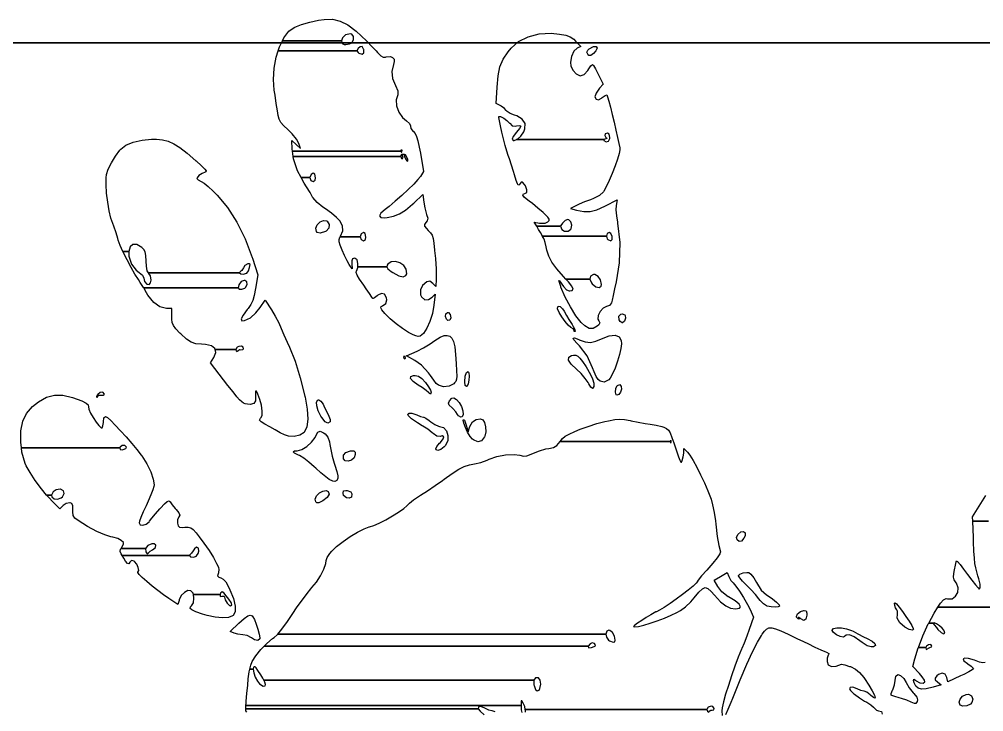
# Model space of a CAD drawing. Header units: millimetres. Extents: x 10 to 287, y 10 to 200.
# Drawn here: x 40 to 51.33, y 118.62 to 126.75 of the extents above; entities that cross this region are included whole.
import ezdxf

# ---------------------------------------------------------------- set-up
doc = ezdxf.new("R2010")
doc.units = ezdxf.units.MM
doc.layers.get('0').update_dxf_attribs({"linetype": 'CONTINUOUS'})

msp = doc.modelspace()

# ---------------------------------------------------------------- linework, layer by layer
at = {"color": 7}
for points in [[(43.7695, 126.7322), (43.8594, 126.6872), (43.9552, 126.6151), (44.0177, 126.558), (44.0815, 126.4955), (44.1421, 126.434), (44.1906, 126.3827), (44.209, 126.362), (44.2461, 126.3221), (44.2733, 126.3062), (44.3013, 126.3089), (44.3093, 126.3117), (44.3587, 126.3174), (44.3842, 126.3053), (44.4039, 126.2844), (44.4047, 126.2557), (44.395, 126.2234), (44.3764, 126.1393), (44.3845, 126.0593), (44.4177, 125.976), (44.4447, 125.9111), (44.4475, 125.8708), (44.4448, 125.865), (44.4271, 125.8067), (44.4326, 125.7358), (44.4579, 125.663), (44.4993, 125.5991), (44.5463, 125.5588), (44.5851, 125.5283), (44.5956, 125.5014), (44.595, 125.4995), (44.6004, 125.4715), (44.6262, 125.4368), (44.6294, 125.4337), (44.6499, 125.4096), (44.6666, 125.3759), (44.6818, 125.3254), (44.6976, 125.2515), (44.7107, 125.1793), (44.7479, 124.9658), (44.7113, 124.9064), (44.6825, 124.8703), (44.6324, 124.8173), (44.5671, 124.7534), (44.493, 124.6844), (44.4162, 124.6162), (44.343, 124.5546), (44.2985, 124.5195), (44.248, 124.4751), (44.2304, 124.4437), (44.2456, 124.426), (44.2935, 124.4224), (44.3199, 124.4248), (44.3968, 124.4395), (44.4662, 124.4672), (44.537, 124.5127), (44.6184, 124.5811), (44.6334, 124.5948), (44.7406, 124.6939), (44.7514, 124.6057), (44.7627, 124.5392), (44.7785, 124.4768), (44.7847, 124.4587), (44.7976, 124.4152), (44.7921, 124.3864), (44.7762, 124.3656), (44.759, 124.343), (44.7597, 124.3233), (44.7815, 124.2956), (44.8029, 124.2739), (44.8295, 124.245), (44.8475, 124.2163), (44.8596, 124.1788), (44.8688, 124.1239), (44.8777, 124.0428), (44.8783, 124.0365), (44.8875, 123.9425), (44.8935, 123.8751), (44.8969, 123.8252), (44.898, 123.7839), (44.8974, 123.742), (44.8958, 123.7003), (44.8924, 123.6155), (44.8563, 123.6516), (44.8216, 123.676), (44.7893, 123.6713), (44.7878, 123.6705), (44.7373, 123.6283), (44.711, 123.5742), (44.7126, 123.5183), (44.7257, 123.4916), (44.7636, 123.4595), (44.8078, 123.4625), (44.8478, 123.4906), (44.886, 123.5264), (44.8706, 123.3973), (44.8521, 123.2957), (44.8237, 123.2024), (44.7883, 123.1235), (44.7487, 123.0646), (44.708, 123.0319), (44.6837, 123.0272), (44.6574, 123.0341), (44.6261, 123.0455), (44.5716, 123.0743), (44.502, 123.1207), (44.4273, 123.177), (44.3576, 123.2355), (44.303, 123.2887), (44.2951, 123.2976), (44.2593, 123.341), (44.2451, 123.3655), (44.2498, 123.3787), (44.2648, 123.3859), (44.3069, 123.4138), (44.3177, 123.4573), (44.3137, 123.4806), (44.2906, 123.523), (44.2539, 123.534), (44.2095, 123.5124), (44.202, 123.5058), (44.1718, 123.481), (44.1548, 123.4736), (44.1543, 123.474), (44.1423, 123.491), (44.1144, 123.5306), (44.0755, 123.5864), (44.0454, 123.6295), (43.9975, 123.7005), (43.9692, 123.7489), (43.9579, 123.7802), (43.961, 123.7996), (43.9631, 123.8025), (43.976, 123.8368), (43.9763, 123.8442), (44.3158, 123.8442), (44.3292, 123.8219), (44.3667, 123.7924), (44.3882, 123.778), (44.4575, 123.7402), (44.5095, 123.729), (44.5416, 123.7444), (44.5501, 123.7652), (44.5452, 123.8163), (44.5159, 123.8597), (44.4709, 123.8916), (44.4189, 123.9079), (44.3688, 123.9049), (44.3294, 123.8787), (44.3211, 123.8662), (44.3158, 123.8442), (43.9763, 123.8442), (43.9783, 123.8852), (43.9782, 123.8867), (43.9686, 123.9293), (43.9471, 123.9451), (43.9368, 123.9459), (43.9129, 123.94), (43.9048, 123.9156), (43.9058, 123.8834), (43.9105, 123.8209), (43.8762, 123.8724), (43.8514, 123.9157), (43.8204, 123.9781), (43.7928, 124.0394), (43.7675, 124.1009), (43.7556, 124.1401), (43.7557, 124.1676), (43.7667, 124.1937), (43.7682, 124.1963), (44.0038, 124.1963), (44.0144, 124.1647), (44.0434, 124.1514), (44.0656, 124.1668), (44.0707, 124.195), (44.063, 124.2369), (44.0431, 124.2497), (44.0172, 124.2318), (44.0038, 124.1963), (43.7682, 124.1963), (43.7732, 124.2051), (43.8002, 124.2693), (43.7975, 124.3272), (43.7636, 124.3859), (43.7259, 124.4261), (43.6658, 124.4777), (43.5987, 124.527), (43.5662, 124.5475), (43.4973, 124.5993), (43.4477, 124.6605), (43.446, 124.6636), (43.4154, 124.7169), (43.3757, 124.7832), (43.3466, 124.8301), (43.3128, 124.8929), (43.4143, 124.8929), (43.4249, 124.8613), (43.4539, 124.848), (43.4761, 124.8634), (43.4813, 124.8916), (43.4736, 124.9335), (43.4536, 124.9463), (43.4277, 124.9284), (43.4143, 124.8929), (43.3128, 124.8929), (43.2692, 124.9742), (43.2214, 125.1131), (43.2172, 125.1427), (44.4816, 125.1427), (44.4909, 125.1189), (44.4989, 125.1159), (44.5087, 125.129), (44.5059, 125.1427), (44.4946, 125.1636), (44.5233, 125.1636), (44.5239, 125.1431), (44.5352, 125.1159), (44.5538, 125.0898), (44.5648, 125.0861), (44.5643, 125.1066), (44.553, 125.1338), (44.5344, 125.1599), (44.5233, 125.1636), (44.4946, 125.1636), (44.4932, 125.1662), (44.4886, 125.1695), (44.4824, 125.1549), (44.4816, 125.1427), (43.2172, 125.1427), (43.2084, 125.2052), (44.4816, 125.2052), (44.4881, 125.1905), (44.4935, 125.1933), (44.4956, 125.2145), (44.4935, 125.2171), (44.4829, 125.2147), (44.4816, 125.2052), (43.2084, 125.2052), (43.2052, 125.2279), (43.2019, 125.3309), (43.2519, 125.2829), (43.3019, 125.235), (43.2847, 125.2951), (43.2579, 125.3458), (43.2051, 125.409), (43.1588, 125.4543), (43.105, 125.5046), (43.0716, 125.5423), (43.0522, 125.5785), (43.0406, 125.6244), (43.0323, 125.6786), (43.0196, 125.7655), (43.0052, 125.8597), (42.9957, 125.9205), (42.986, 126.0461), (42.9944, 126.178), (43.0187, 126.3084), (43.0423, 126.3836), (43.9662, 126.3836), (43.9812, 126.3622), (43.9901, 126.3553), (44.0258, 126.3418), (44.0466, 126.3574), (44.0455, 126.3968), (44.0445, 126.4002), (44.0265, 126.4327), (44.0022, 126.4307), (43.9798, 126.409), (43.9662, 126.3836), (43.0423, 126.3836), (43.0568, 126.4294), (43.0905, 126.4996), (43.785, 126.4996), (43.7914, 126.4673), (43.818, 126.4562), (43.835, 126.4556), (43.8796, 126.4628), (43.9064, 126.477), (43.9266, 126.5132), (43.9264, 126.5507), (43.9077, 126.5764), (43.8909, 126.5806), (43.8326, 126.5685), (43.795, 126.5359), (43.785, 126.4996), (43.0905, 126.4996), (43.1066, 126.5331), (43.166, 126.6116), (43.1816, 126.6259), (43.2362, 126.659), (43.3163, 126.6916), (43.4119, 126.7205), (43.5129, 126.7425), (43.5815, 126.7521), (43.6791, 126.7528)], [(46.3457, 126.5795), (46.4195, 126.5645), (46.4704, 126.5458), (46.5113, 126.5179), (46.534, 126.4966), (46.5955, 126.4351), (46.5522, 126.4136), (46.5127, 126.3765), (46.4849, 126.3176), (46.4733, 126.2502), (46.4784, 126.2007), (46.5035, 126.1495), (46.5387, 126.1113), (46.5879, 126.0899), (46.6339, 126.1029), (46.6784, 126.1508), (46.6905, 126.1699), (46.7142, 126.2056), (46.7309, 126.223), (46.7322, 126.2234), (46.7445, 126.2086), (46.7673, 126.1696), (46.7961, 126.1145), (46.7993, 126.108), (46.8562, 125.9926), (46.8151, 125.9428), (46.7736, 125.8839), (46.761, 125.8417), (46.7754, 125.8138), (46.8011, 125.8065), (46.8375, 125.8253), (46.8467, 125.8324), (46.8804, 125.856), (46.8999, 125.8642), (46.9008, 125.8637), (46.9095, 125.8418), (46.924, 125.7919), (46.9427, 125.7209), (46.964, 125.6359), (46.9862, 125.5437), (47.0077, 125.4512), (47.0268, 125.3655), (47.0419, 125.2935), (47.0512, 125.242), (47.0536, 125.2209), (47.0462, 125.178), (47.0266, 125.1116), (46.9982, 125.0305), (46.9643, 124.9434), (46.9284, 124.8589), (46.8939, 124.7859), (46.8642, 124.733), (46.8595, 124.7261), (46.8148, 124.6831), (46.7443, 124.6469), (46.7096, 124.6342), (46.6398, 124.6086), (46.574, 124.5813), (46.5362, 124.5634), (46.4742, 124.5304), (46.5451, 124.5106), (46.6289, 124.4936), (46.7043, 124.4944), (46.7828, 124.515), (46.876, 124.5569), (46.8845, 124.5613), (47.0208, 124.6319), (47.0098, 124.5658), (47.0079, 124.5161), (47.013, 124.4457), (47.0241, 124.3684), (47.0262, 124.3568), (47.0521, 124.1297), (47.0442, 123.8925), (47.0085, 123.6712), (46.99, 123.586), (46.9735, 123.5105), (46.9612, 123.4535), (46.9549, 123.4247), (46.9324, 123.3909), (46.8974, 123.38), (46.8558, 123.3612), (46.821, 123.3223), (46.7992, 123.2748), (46.7966, 123.2303), (46.8058, 123.211), (46.8182, 123.1872), (46.8055, 123.1646), (46.7877, 123.149), (46.7394, 123.1211), (46.6932, 123.1215), (46.6427, 123.1518), (46.5995, 123.1938), (46.5379, 123.2721), (46.4737, 123.3742), (46.4131, 123.4892), (46.3622, 123.6063), (46.3588, 123.6155), (46.343, 123.6613), (46.338, 123.6843), (46.344, 123.6805), (46.3914, 123.6145), (46.4282, 123.5765), (46.4588, 123.5623), (46.4645, 123.5619), (46.4952, 123.5671), (46.504, 123.5846), (46.4896, 123.6172), (46.4508, 123.668), (46.4208, 123.7015), (46.7007, 123.7015), (46.7186, 123.6584), (46.7301, 123.6445), (46.772, 123.6118), (46.8094, 123.6024), (46.834, 123.6167), (46.8394, 123.6394), (46.8276, 123.6914), (46.798, 123.7333), (46.7595, 123.7546), (46.7441, 123.7549), (46.7096, 123.7367), (46.7007, 123.7015), (46.4208, 123.7015), (46.3931, 123.7325), (46.3127, 123.8239), (46.2559, 123.9008), (46.2182, 123.9709), (46.195, 124.0418), (46.1875, 124.0799), (46.1769, 124.1324), (46.1656, 124.1702), (46.1617, 124.1782), (46.1462, 124.2028), (46.1448, 124.205), (46.8956, 124.205), (46.9052, 124.1746), (46.9135, 124.1672), (46.9473, 124.1528), (46.9616, 124.1675), (46.9611, 124.2005), (46.9482, 124.238), (46.9289, 124.2496), (46.9045, 124.2356), (46.8956, 124.205), (46.1448, 124.205), (46.1199, 124.2471), (46.099, 124.2833), (46.0769, 124.3219), (46.3571, 124.3219), (46.3712, 124.2842), (46.4049, 124.2641), (46.4448, 124.2642), (46.478, 124.2876), (46.4821, 124.2943), (46.4898, 124.3342), (46.4788, 124.374), (46.4546, 124.3989), (46.4427, 124.4014), (46.4118, 124.3888), (46.3788, 124.3603), (46.3585, 124.3295), (46.3571, 124.3219), (46.0769, 124.3219), (46.0491, 124.3705), (46.1102, 124.359), (46.1764, 124.3592), (46.2061, 124.3733), (46.223, 124.3883), (46.225, 124.4038), (46.2088, 124.427), (46.1708, 124.4647), (46.1517, 124.4827), (46.0915, 124.536), (46.028, 124.5879), (45.9865, 124.6187), (45.9345, 124.6592), (45.9123, 124.6878), (45.9208, 124.703), (45.9373, 124.7051), (45.9595, 124.7183), (45.9615, 124.7518), (45.9436, 124.7967), (45.9345, 124.8109), (45.9119, 124.8387), (45.8963, 124.8387), (45.883, 124.8232), (45.8708, 124.8085), (45.8606, 124.8064), (45.8498, 124.8218), (45.8356, 124.8596), (45.8151, 124.9246), (45.8032, 124.9641), (45.7802, 125.0381), (45.756, 125.1127), (45.7429, 125.1516), (45.7271, 125.2021), (45.7081, 125.27), (45.6879, 125.3476), (45.6683, 125.4272), (45.6511, 125.501), (45.6382, 125.5613), (45.6316, 125.6004), (45.6317, 125.6111), (45.6534, 125.6107), (45.6894, 125.593), (45.728, 125.5653), (45.7576, 125.5347), (45.7596, 125.5318), (45.7879, 125.5015), (45.8244, 125.4973), (45.8403, 125.5002), (45.8777, 125.5054), (45.8895, 125.4965), (45.8755, 125.4698), (45.8391, 125.4258), (45.7994, 125.3751), (45.7873, 125.3443), (45.8023, 125.3311), (45.8131, 125.3303), (45.8384, 125.3403), (46.8659, 125.3403), (46.8668, 125.3293), (46.8915, 125.3132), (46.9188, 125.3231), (46.9362, 125.3526), (46.9376, 125.366), (46.9261, 125.4046), (46.9064, 125.4162), (46.8816, 125.4093), (46.8754, 125.3864), (46.8903, 125.3637), (46.8974, 125.36), (46.903, 125.3522), (46.8874, 125.3495), (46.8659, 125.3403), (45.8384, 125.3403), (45.8498, 125.3449), (45.8903, 125.3815), (45.9242, 125.4291), (45.9394, 125.4659), (45.94, 125.5298), (45.9076, 125.5814), (45.8431, 125.6194), (45.8159, 125.6285), (45.7642, 125.648), (45.7284, 125.6697), (45.72, 125.68), (45.6979, 125.7062), (45.6584, 125.7332), (45.6559, 125.7346), (45.602, 125.7624), (45.6112, 125.957), (45.6228, 126.0877), (45.6459, 126.1937), (45.6843, 126.2851), (45.7417, 126.3723), (45.7755, 126.4137), (45.865, 126.492), (45.9778, 126.5486), (46.1075, 126.5818), (46.2477, 126.5896)], [(46.7852, 126.4155), (46.7693, 126.3809), (46.7424, 126.3528), (46.7106, 126.3287), (46.6908, 126.3283), (46.6759, 126.3427), (46.6641, 126.3663), (46.6777, 126.3894), (46.6946, 126.404), (46.7426, 126.4327), (46.7745, 126.4347)], [(41.6115, 125.3454), (41.6829, 125.3379), (41.7486, 125.3209), (41.8148, 125.2911), (41.8873, 125.2452), (41.9721, 125.18), (42.0753, 125.0921), (42.0785, 125.0893), (42.1417, 125.0325), (42.1798, 124.9943), (42.1957, 124.9714), (42.1924, 124.9601), (42.1856, 124.9579), (42.1479, 124.9427), (42.1112, 124.9164), (42.0896, 124.8898), (42.088, 124.8831), (42.1027, 124.8679), (42.1379, 124.8495), (42.138, 124.8495), (42.1708, 124.8284), (42.2204, 124.7875), (42.2795, 124.7332), (42.326, 124.6871), (42.4456, 124.5439), (42.5559, 124.3708), (42.6542, 124.1727), (42.7375, 123.9548), (42.7403, 123.9463), (42.8041, 123.7516), (42.7768, 123.5927), (42.761, 123.5103), (42.744, 123.4514), (42.721, 123.404), (42.6874, 123.3559), (42.6778, 123.3437), (42.6298, 123.2778), (42.6082, 123.2339), (42.613, 123.2126), (42.6444, 123.2144), (42.6462, 123.215), (42.7169, 123.2485), (42.7796, 123.3046), (42.8285, 123.3691), (42.8869, 123.4559), (42.961, 123.3422), (43.0057, 123.2676), (43.0487, 123.1861), (43.0775, 123.1228), (43.1088, 123.0476), (43.1461, 122.9618), (43.1735, 122.901), (43.2398, 122.7363), (43.3007, 122.5425), (43.3542, 122.3263), (43.3566, 122.3152), (43.3814, 122.1722), (43.3887, 122.0554), (43.3787, 121.9663), (43.3513, 121.9065), (43.3447, 121.8991), (43.2961, 121.8703), (43.23, 121.855), (43.1633, 121.8565), (43.1508, 121.8593), (43.1174, 121.8726), (43.0661, 121.8978), (43.0049, 121.9303), (42.9419, 121.9657), (42.885, 121.9995), (42.8421, 122.0271), (42.8212, 122.044), (42.8204, 122.0459), (42.8332, 122.0668), (42.8383, 122.0704), (42.8527, 122.0985), (42.8547, 122.1512), (42.8449, 122.2198), (42.827, 122.2861), (42.8031, 122.3515), (42.7858, 122.3847), (42.7759, 122.385), (42.7741, 122.3516), (42.7751, 122.3362), (42.7737, 122.2732), (42.7542, 122.2389), (42.7129, 122.2296), (42.6802, 122.2335), (42.6554, 122.2386), (42.6344, 122.2459), (42.6132, 122.2594), (42.5881, 122.2829), (42.5553, 122.3204), (42.5109, 122.3757), (42.451, 122.4528), (42.4, 122.5191), (42.2472, 122.7177), (42.2841, 122.7802), (42.3078, 122.8411), (42.3017, 122.8743), (42.5448, 122.8743), (42.547, 122.8597), (42.5603, 122.8506), (42.5658, 122.8607), (42.5852, 122.8739), (42.5965, 122.872), (42.6249, 122.8748), (42.6322, 122.8821), (42.6316, 122.9023), (42.6092, 122.9129), (42.5783, 122.9103), (42.5614, 122.901), (42.5448, 122.8743), (42.3017, 122.8743), (42.2992, 122.8876), (42.2587, 122.919), (42.1869, 122.9349), (42.1416, 122.9367), (42.0754, 122.9418), (42.0192, 122.9603), (41.9633, 122.9972), (41.8979, 123.0577), (41.8883, 123.0674), (41.8399, 123.1185), (41.8116, 123.1557), (41.7981, 123.1901), (41.7939, 123.2327), (41.7936, 123.2603), (41.7933, 123.3565), (41.7308, 123.3565), (41.6528, 123.3742), (41.5795, 123.427), (41.5115, 123.5146), (41.4964, 123.5401), (41.4619, 123.5988), (42.5703, 123.5988), (42.584, 123.5829), (42.6149, 123.5815), (42.6478, 123.5944), (42.6561, 123.6012), (42.6761, 123.6364), (42.673, 123.6691), (42.649, 123.6864), (42.6424, 123.6869), (42.6069, 123.6716), (42.5792, 123.635), (42.5703, 123.5988), (41.4619, 123.5988), (41.4592, 123.6034), (41.4224, 123.6624), (41.3997, 123.6959), (41.3595, 123.7576), (41.3136, 123.8377), (41.2665, 123.9272), (41.2228, 124.0169), (41.2184, 124.0268), (41.2874, 124.0268), (41.2896, 123.9695), (41.3175, 123.8767), (41.3725, 123.8059), (41.4107, 123.779), (41.4494, 123.7459), (41.4628, 123.7128), (41.4733, 123.672), (41.4982, 123.6437), (41.5247, 123.639), (41.5406, 123.6594), (41.5487, 123.6905), (41.5412, 123.7384), (41.5236, 123.7666), (41.5179, 123.7763), (42.5882, 123.7763), (42.6025, 123.7619), (42.6348, 123.7598), (42.6695, 123.771), (42.6716, 123.7722), (42.6909, 123.7981), (42.7053, 123.8363), (42.7109, 123.8715), (42.6999, 123.8822), (42.6843, 123.8806), (42.6513, 123.8604), (42.6331, 123.8342), (42.6147, 123.8035), (42.6018, 123.7941), (42.5886, 123.7804), (42.5882, 123.7763), (41.5179, 123.7763), (41.5043, 123.7996), (41.4941, 123.8551), (41.4914, 123.9133), (41.4888, 123.9788), (41.4808, 124.0202), (41.4637, 124.0493), (41.4395, 124.0725), (41.3828, 124.1074), (41.336, 124.1097), (41.3029, 124.0819), (41.2874, 124.0268), (41.2184, 124.0268), (41.1871, 124.0976), (41.1639, 124.1603), (41.1596, 124.1765), (41.1397, 124.246), (41.1117, 124.3226), (41.0979, 124.3547), (41.0766, 124.4175), (41.0568, 124.505), (41.0399, 124.6069), (41.0273, 124.7124), (41.0202, 124.811), (41.0202, 124.8923), (41.0243, 124.9294), (41.0447, 124.9916), (41.0823, 125.068), (41.1301, 125.1467), (41.1814, 125.2153), (41.1929, 125.2283), (41.2537, 125.2734), (41.3404, 125.3098), (41.4438, 125.3349), (41.5547, 125.346)], [(43.6102, 124.3868), (43.6173, 124.3819), (43.6408, 124.3431), (43.6357, 124.2998), (43.6042, 124.2653), (43.5966, 124.2614), (43.5359, 124.2422), (43.4978, 124.2502), (43.4896, 124.2596), (43.4826, 124.2987), (43.4998, 124.3393), (43.5326, 124.3731), (43.5723, 124.3917)], [(46.3528, 123.3788), (46.3804, 123.3533), (46.3983, 123.3252), (46.425, 123.2756), (46.4537, 123.2272), (46.4925, 123.1668), (46.5064, 123.1457), (46.5259, 123.1089), (46.5296, 123.0858), (46.5287, 123.0846), (46.5187, 123.0874), (46.5179, 123.0949), (46.5034, 123.1179), (46.4777, 123.1348), (46.4481, 123.1591), (46.4105, 123.2036), (46.3721, 123.2576), (46.3405, 123.3103), (46.3229, 123.3512), (46.3214, 123.3609), (46.3305, 123.3825)], [(45.0398, 123.3074), (45.0625, 123.2841), (45.0689, 123.2474), (45.0577, 123.2199), (45.0341, 123.217), (45.0183, 123.2305), (45.0051, 123.2626), (45.01, 123.2933), (45.0292, 123.3086)], [(47.1106, 123.2825), (47.1163, 123.276), (47.1211, 123.2435), (47.1088, 123.2084), (47.0863, 123.1877), (47.0805, 123.1868), (47.056, 123.2017), (47.0448, 123.2224), (47.042, 123.2666), (47.0639, 123.2912), (47.0805, 123.294)], [(45.057, 123.0316), (45.0818, 123.0094), (45.1002, 122.9692), (45.1137, 122.9065), (45.1239, 122.8167), (45.1313, 122.7099), (45.136, 122.6225), (45.1374, 122.5634), (45.1346, 122.5252), (45.1268, 122.5007), (45.1131, 122.4824), (45.1036, 122.4733), (45.0484, 122.4428), (44.9841, 122.437), (44.9245, 122.4556), (44.8982, 122.4768), (44.8676, 122.5146), (44.8284, 122.5679), (44.8045, 122.6024), (44.7232, 122.6918), (44.6472, 122.7441), (44.5473, 122.8005), (44.6714, 122.8569), (44.7479, 122.8955), (44.8254, 122.9409), (44.8823, 122.9795), (44.9431, 123.0207), (44.9909, 123.039), (45.0245, 123.0404)], [(47.0447, 123.0246), (47.0682, 122.9791), (47.0716, 122.9423), (47.0653, 122.8879), (47.0487, 122.8162), (47.0248, 122.7362), (46.9969, 122.6572), (46.9679, 122.5879), (46.9411, 122.5376), (46.9241, 122.5175), (46.8693, 122.4926), (46.8226, 122.5016), (46.7976, 122.5227), (46.7761, 122.5568), (46.7506, 122.6117), (46.7319, 122.6609), (46.6682, 122.8012), (46.5803, 122.9187), (46.5532, 122.946), (46.5136, 122.9878), (46.5033, 123.0092), (46.5224, 123.0105), (46.5711, 122.992), (46.5759, 122.9898), (46.646, 122.9638), (46.7071, 122.9579), (46.7726, 122.9727), (46.8367, 122.9994), (46.9293, 123.0346), (46.9985, 123.0431)], [(44.5295, 122.7972), (44.5316, 122.7693), (44.5281, 122.763), (44.52, 122.7683), (44.5187, 122.7864), (44.5231, 122.8055)], [(46.5345, 122.8065), (46.5581, 122.7969), (46.5836, 122.7739), (46.615, 122.733), (46.6562, 122.6699), (46.7096, 122.5829), (46.7337, 122.5318), (46.7473, 122.4809), (46.749, 122.4402), (46.7373, 122.4196), (46.7326, 122.4187), (46.7145, 122.4332), (46.6897, 122.4697), (46.6796, 122.4883), (46.6474, 122.5359), (46.5977, 122.5924), (46.5444, 122.643), (46.4821, 122.7034), (46.4514, 122.7508), (46.4525, 122.7845), (46.4855, 122.8037), (46.5089, 122.8072)], [(44.6878, 122.5625), (44.7274, 122.5345), (44.7714, 122.4873), (44.8081, 122.4381), (44.8313, 122.3954), (44.836, 122.3728), (44.8285, 122.3518), (44.8137, 122.3615), (44.8068, 122.3696), (44.7797, 122.3933), (44.7328, 122.4268), (44.6857, 122.4568), (44.6264, 122.4987), (44.5968, 122.5329), (44.5978, 122.5574), (44.6301, 122.5696), (44.6495, 122.5706)], [(45.2805, 122.6), (45.2832, 122.5627), (45.2798, 122.5159), (45.2714, 122.4724), (45.2591, 122.4446), (45.2541, 122.441), (45.2376, 122.4503), (45.2318, 122.4931), (45.2318, 122.4962), (45.2372, 122.5634), (45.2524, 122.6045), (45.2704, 122.6152)], [(47.0683, 122.4412), (47.0716, 122.409), (47.0626, 122.3727), (47.0421, 122.3452), (47.0192, 122.3372), (47.0119, 122.3415), (47.0005, 122.3735), (47.0047, 122.4165), (47.0222, 122.4504), (47.0241, 122.4521), (47.0522, 122.463)], [(40.5137, 122.3393), (40.6274, 122.313), (40.7361, 122.2717), (40.788, 122.2463), (40.8118, 122.2246), (40.8138, 122.201), (40.8137, 122.2007), (40.8186, 122.1721), (40.8388, 122.1273), (40.8687, 122.0747), (40.903, 122.0231), (40.936, 121.9808), (40.9622, 121.9565), (40.9729, 121.9543), (40.984, 121.9765), (40.9894, 122.019), (40.9895, 122.0258), (40.9958, 122.0729), (41.0151, 122.0883), (41.0152, 122.0883), (41.0366, 122.0753), (41.076, 122.0397), (41.1288, 121.9865), (41.1905, 121.9207), (41.2563, 121.8475), (41.3218, 121.7717), (41.3822, 121.6985), (41.4331, 121.6328), (41.4392, 121.6246), (41.4985, 121.5324), (41.5445, 121.4393), (41.574, 121.3536), (41.5836, 121.2835), (41.5822, 121.2666), (41.5709, 121.2282), (41.5475, 121.1673), (41.5158, 121.0935), (41.4913, 121.0403), (41.4575, 120.9665), (41.4304, 120.9027), (41.4134, 120.857), (41.4093, 120.8394), (41.4219, 120.8153), (41.4526, 120.8106), (41.4904, 120.8235), (41.5245, 120.8522), (41.529, 120.8583), (41.5567, 120.8943), (41.6002, 120.9459), (41.6509, 121.0028), (41.6583, 121.0108), (41.7072, 121.0624), (41.7383, 121.0904), (41.7572, 121.0981), (41.7693, 121.0893), (41.7722, 121.0842), (41.7949, 121.0514), (41.8308, 121.0083), (41.8431, 120.995), (41.8758, 120.9561), (41.8846, 120.9306), (41.8752, 120.9112), (41.8607, 120.8745), (41.859, 120.8345), (41.8654, 120.8037), (41.8821, 120.7895), (41.9195, 120.7862), (41.9451, 120.7867), (41.986, 120.7866), (42.016, 120.7795), (42.0437, 120.7598), (42.0778, 120.7219), (42.1148, 120.6752), (42.1701, 120.6003), (42.2295, 120.5126), (42.2802, 120.4311), (42.2808, 120.4302), (42.3184, 120.3633), (42.3393, 120.3179), (42.3461, 120.2855), (42.3415, 120.2579), (42.3393, 120.2517), (42.3301, 120.2167), (42.3438, 120.2), (42.3675, 120.1927), (42.3964, 120.178), (42.4247, 120.1452), (42.4573, 120.0879), (42.4752, 120.0514), (42.5163, 119.9492), (42.5365, 119.8622), (42.5351, 119.7943), (42.512, 119.7497), (42.5065, 119.7452), (42.4588, 119.7279), (42.3869, 119.7235), (42.2997, 119.7313), (42.2062, 119.7507), (42.1514, 119.7676), (42.0752, 119.7956), (42.0292, 119.8168), (42.0096, 119.8342), (42.0122, 119.8511), (42.0248, 119.8638), (42.0455, 119.9005), (42.0522, 119.9547), (42.0453, 119.9967), (42.3586, 119.9967), (42.3618, 119.9751), (42.381, 119.9774), (42.4053, 119.9768), (42.4096, 119.9661), (42.4196, 119.9342), (42.4428, 119.8974), (42.4689, 119.8702), (42.482, 119.8644), (42.4981, 119.8752), (42.4983, 119.8778), (42.4877, 119.9037), (42.4627, 119.9424), (42.4315, 119.9834), (42.4023, 120.016), (42.3833, 120.0293), (42.3828, 120.0292), (42.3643, 120.0124), (42.3586, 119.9967), (42.0453, 119.9967), (42.043, 120.0105), (42.0415, 120.0148), (42.0171, 120.0419), (41.9809, 120.0433), (41.9405, 120.0228), (41.9037, 119.9848), (41.8783, 119.9331), (41.8768, 119.928), (41.8641, 119.8805), (41.7573, 119.9497), (41.6953, 119.9924), (41.6279, 120.043), (41.5604, 120.0969), (41.4978, 120.1497), (41.4455, 120.197), (41.4087, 120.2341), (41.3926, 120.2568), (41.3942, 120.2613), (41.4048, 120.2805), (41.3989, 120.316), (41.3808, 120.3555), (41.3548, 120.3862), (41.3492, 120.3901), (41.3205, 120.3984), (41.299, 120.3757), (41.2862, 120.3595), (41.272, 120.3631), (41.2502, 120.3908), (41.2283, 120.4251), (41.2111, 120.4539), (41.9987, 120.4539), (42.013, 120.4394), (42.0454, 120.4376), (42.0807, 120.449), (42.0831, 120.4505), (42.102, 120.4777), (42.1099, 120.5083), (42.1042, 120.5429), (42.0833, 120.5519), (42.0572, 120.5347), (42.0436, 120.5119), (42.0253, 120.4812), (42.0124, 120.4718), (41.9991, 120.458), (41.9987, 120.4539), (41.2111, 120.4539), (41.1992, 120.4738), (41.1877, 120.5042), (41.1916, 120.5283), (41.1973, 120.5379), (41.4848, 120.5379), (41.4878, 120.497), (41.5027, 120.4769), (41.513, 120.483), (41.5375, 120.5057), (41.5656, 120.5233), (41.5993, 120.5509), (41.605, 120.5771), (41.5839, 120.5929), (41.5584, 120.5935), (41.5098, 120.5747), (41.4848, 120.5379), (41.1973, 120.5379), (41.2072, 120.5547), (41.2266, 120.5887), (41.2237, 120.6099), (41.1991, 120.6327), (41.1579, 120.6545), (41.0997, 120.6722), (41.0761, 120.6766), (41.0039, 120.6969), (40.9105, 120.7381), (40.8013, 120.7974), (40.6922, 120.8653), (40.6517, 120.8955), (40.6333, 120.9252), (40.6293, 120.9698), (40.6297, 120.9891), (40.6291, 121.0398), (40.6201, 121.0651), (40.5986, 121.0748), (40.5932, 121.0757), (40.5513, 121.0673), (40.5154, 121.0426), (40.4768, 121.004), (40.4057, 121.0728), (40.3351, 121.1479), (40.3212, 121.1649), (40.3811, 121.1649), (40.3837, 121.1442), (40.4091, 121.1206), (40.4502, 121.1167), (40.4931, 121.1326), (40.5069, 121.1438), (40.5295, 121.1832), (40.5209, 121.2169), (40.4837, 121.2356), (40.4794, 121.2362), (40.4344, 121.2285), (40.3982, 121.2015), (40.3811, 121.1649), (40.3212, 121.1649), (40.2609, 121.2384), (40.1896, 121.3351), (40.128, 121.4287), (40.0828, 121.5099), (40.0717, 121.5346), (40.033, 121.6705), (40.0274, 121.72), (41.1809, 121.72), (41.1847, 121.6999), (41.2125, 121.6983), (41.2216, 121.6999), (41.2534, 121.7128), (41.2612, 121.7288), (41.2403, 121.7467), (41.2086, 121.746), (41.1842, 121.7286), (41.1809, 121.72), (40.0274, 121.72), (40.02, 121.7846), (40.0209, 121.9204), (40.0421, 122.0313), (40.0864, 122.1239), (40.1565, 122.2045), (40.2283, 122.2613), (40.3204, 122.3135), (40.4134, 122.3395)], [(40.9798, 122.3746), (40.9983, 122.3516), (40.9882, 122.3346), (40.9636, 122.3344), (40.9317, 122.3332), (40.9203, 122.3231), (40.9125, 122.3126), (40.9106, 122.3228), (40.922, 122.3511), (40.9496, 122.3727), (40.9776, 122.3757)], [(45.1363, 122.2893), (45.1672, 122.2516), (45.1924, 122.2037), (45.2087, 122.1541), (45.2129, 122.1116), (45.202, 122.0845), (45.1866, 122.0794), (45.1584, 122.0941), (45.1485, 122.1106), (45.1285, 122.1423), (45.0925, 122.1806), (45.0843, 122.1879), (45.0507, 122.2206), (45.0416, 122.2452), (45.0521, 122.2738), (45.0787, 122.3022), (45.1029, 122.308)], [(43.5404, 122.2699), (43.5678, 122.2326), (43.578, 122.2133), (43.6059, 122.1558), (43.6321, 122.1027), (43.6371, 122.0927), (43.6515, 122.0527), (43.651, 122.0257), (43.6254, 122.0081), (43.5924, 122.0246), (43.5531, 122.0747), (43.5434, 122.0905), (43.5124, 122.1545), (43.4953, 122.2128), (43.4932, 122.258), (43.507, 122.2825), (43.517, 122.2848)], [(44.6595, 122.1117), (44.6675, 122.1081), (44.713, 122.0891), (44.7464, 122.0796), (44.7498, 122.0794), (44.7755, 122.0683), (44.8149, 122.0406), (44.8326, 122.0258), (44.879, 121.9928), (44.9226, 121.9739), (44.9349, 121.9722), (44.9842, 121.9571), (45.0182, 121.918), (45.0348, 121.8641), (45.0318, 121.8046), (45.007, 121.7486), (44.9915, 121.7302), (44.9505, 121.6985), (44.9155, 121.6871), (44.8949, 121.6976), (44.8924, 121.7098), (44.9044, 121.7362), (44.9344, 121.773), (44.9454, 121.784), (44.9792, 121.824), (44.9866, 121.8508), (44.9677, 121.86), (44.9427, 121.855), (44.906, 121.857), (44.861, 121.8872), (44.8504, 121.8968), (44.7977, 121.9393), (44.7406, 121.9752), (44.7316, 121.9798), (44.6764, 122.0116), (44.619, 122.0526), (44.608, 122.0617), (44.5723, 122.0947), (44.5623, 122.1135), (44.5749, 122.1246), (44.5769, 122.1254), (44.612, 122.1257)], [(45.4426, 122.0501), (45.4644, 122.0188), (45.477, 121.9668), (45.4789, 121.9082), (45.4687, 121.8572), (45.4646, 121.8482), (45.4273, 121.8014), (45.384, 121.7898), (45.3335, 121.8131), (45.3237, 121.8209), (45.2951, 121.8544), (45.2654, 121.9037), (45.239, 121.9586), (45.2207, 122.009), (45.2149, 122.0447), (45.2182, 122.0538), (45.2274, 122.0435), (45.2417, 122.0081), (45.2489, 121.9857), (45.2717, 121.9097), (45.2919, 121.9718), (45.3222, 122.0234), (45.3671, 122.0546), (45.4165, 122.0602)], [(43.5743, 121.8971), (43.5924, 121.8836), (43.6249, 121.8457), (43.6431, 121.7891), (43.6474, 121.7599), (43.6579, 121.7008), (43.6763, 121.6224), (43.6993, 121.539), (43.7061, 121.5167), (43.7286, 121.4414), (43.7402, 121.3922), (43.7417, 121.3618), (43.7342, 121.3429), (43.7291, 121.3371), (43.7083, 121.3234), (43.6819, 121.3277), (43.6418, 121.3494), (43.5999, 121.3792), (43.5432, 121.4259), (43.4819, 121.4807), (43.4634, 121.4981), (43.4026, 121.552), (43.3421, 121.598), (43.2925, 121.6284), (43.2803, 121.6337), (43.2318, 121.6555), (43.2156, 121.673), (43.2325, 121.6839), (43.265, 121.6864), (43.3182, 121.7004), (43.3783, 121.7368), (43.4343, 121.7867), (43.4754, 121.8416), (43.4842, 121.8605), (43.5071, 121.9042), (43.5347, 121.9158)], [(43.9436, 121.6684), (43.9457, 121.6435), (43.9329, 121.6036), (43.9017, 121.5748), (43.8629, 121.5615), (43.8274, 121.5677), (43.8083, 121.5906), (43.8079, 121.6332), (43.8369, 121.6663), (43.8894, 121.683), (43.8895, 121.6831), (43.9286, 121.6834)], [(43.6298, 121.2056), (43.6392, 121.1749), (43.6172, 121.1375), (43.5664, 121.0975), (43.5577, 121.0922), (43.5181, 121.073), (43.4947, 121.0747), (43.4846, 121.084), (43.4755, 121.118), (43.4917, 121.1557), (43.5246, 121.1897), (43.5654, 121.2129), (43.6055, 121.218)], [(43.8518, 121.2187), (43.8937, 121.2025), (43.907, 121.1799), (43.9035, 121.1408), (43.8758, 121.1269), (43.843, 121.1339), (43.8098, 121.1616), (43.8028, 121.1869), (43.8097, 121.2136), (43.837, 121.2199)], [(48.5257, 120.7211), (48.5239, 120.6849), (48.5106, 120.6585), (48.4803, 120.6224), (48.4544, 120.6186), (48.4318, 120.6382), (48.4229, 120.6665), (48.4396, 120.7007), (48.475, 120.7341), (48.5065, 120.7392)], [(48.5661, 120.2545), (48.5915, 120.2358), (48.6249, 120.1924), (48.6572, 120.138), (48.7135, 120.0499), (48.7734, 119.9935), (48.7822, 119.9878), (48.8439, 119.9472), (48.8934, 119.9075), (48.9235, 119.8751), (48.9293, 119.8613), (48.9138, 119.8513), (48.876, 119.8481), (48.8284, 119.8515), (48.7836, 119.8612), (48.7747, 119.8644), (48.7409, 119.8878), (48.7008, 119.9288), (48.6854, 119.9481), (48.6456, 119.9965), (48.592, 120.0559), (48.5408, 120.1085), (48.4951, 120.1558), (48.4617, 120.1951), (48.4472, 120.2185), (48.447, 120.2198), (48.4625, 120.2381), (48.4999, 120.2516), (48.5454, 120.2565)], [(50.3021, 119.8863), (50.3328, 119.8499), (50.3715, 119.7986), (50.4129, 119.7402), (50.4517, 119.6824), (50.4822, 119.6329), (50.4992, 119.5994), (50.501, 119.592), (50.4879, 119.5792), (50.4523, 119.5867), (50.4002, 119.6131), (50.3996, 119.6135), (50.3391, 119.6641), (50.3108, 119.7212), (50.3121, 119.7668), (50.3145, 119.8025), (50.3069, 119.8184), (50.2912, 119.8392), (50.2806, 119.8699), (50.2793, 119.8948), (50.285, 119.9002)], [(42.7346, 119.7454), (42.7443, 119.7349), (42.7615, 119.7028), (42.7817, 119.6508), (42.8015, 119.5904), (42.8173, 119.533), (42.8254, 119.4902), (42.825, 119.4759), (42.8035, 119.4554), (42.7646, 119.4641), (42.7262, 119.4893), (42.6761, 119.5153), (42.6267, 119.5251), (42.5689, 119.5315), (42.5248, 119.5433), (42.4769, 119.5615), (42.5804, 119.6594), (42.641, 119.7143), (42.6832, 119.7452), (42.7126, 119.7548)], [(49.2418, 119.8044), (49.2489, 119.7786), (49.2474, 119.7542), (49.2357, 119.7063), (49.2127, 119.6922), (49.1778, 119.7115), (49.1719, 119.7169), (49.1523, 119.7319), (49.1528, 119.7233), (49.1575, 119.7068), (49.1464, 119.7109), (49.1272, 119.7326), (49.1257, 119.7392), (49.1405, 119.7692), (49.1747, 119.7969), (49.2136, 119.8107), (49.2175, 119.8109)], [(49.6556, 119.6059), (49.7157, 119.5955), (49.7716, 119.5762), (49.791, 119.5658), (49.8465, 119.5347), (49.9155, 119.5), (49.9562, 119.4812), (50.0153, 119.4497), (50.0486, 119.4206), (50.0544, 119.3977), (50.0308, 119.3845), (50.0054, 119.3828), (49.9587, 119.3962), (49.8984, 119.4321), (49.8694, 119.4543), (49.8046, 119.4991), (49.7498, 119.522), (49.71, 119.5216), (49.6922, 119.5027), (49.6738, 119.4954), (49.6387, 119.5046), (49.5982, 119.5246), (49.5636, 119.5497), (49.546, 119.5741), (49.5455, 119.5781), (49.5609, 119.5976), (49.6008, 119.6067)], [(50.3499, 119.048), (50.3863, 119.0115), (50.4145, 118.9647), (50.4515, 118.9031), (50.4964, 118.844), (50.506, 118.8335), (50.5402, 118.7919), (50.5498, 118.7613), (50.5443, 118.7409), (50.5305, 118.7186), (50.5115, 118.7168), (50.4748, 118.7341), (50.4245, 118.756), (50.3603, 118.778), (50.3345, 118.7853), (50.2829, 118.8001), (50.2475, 118.8123), (50.239, 118.8167), (50.2406, 118.8365), (50.2558, 118.8737), (50.2587, 118.8795), (50.2788, 118.9347), (50.2868, 118.9873), (50.2954, 119.0368), (50.318, 119.0568)], [(51.1821, 118.806), (51.1965, 118.7694), (51.1877, 118.7295), (51.1692, 118.7089), (51.1273, 118.6905), (51.0814, 118.6861), (51.0489, 118.6974), (51.0489, 118.6974), (51.0357, 118.7314), (51.048, 118.7701), (51.0784, 118.8042), (51.1197, 118.8242), (51.1472, 118.8254)]]:
    msp.add_lwpolyline(points, close=True, dxfattribs=at)
for points in [[(20.0005, 126.4773), (54.631, 126.4773)], [(54.631, 126.4773), (20.0005, 126.4773)], [(45.944, 118.6168), (45.9456, 118.6364), (45.9434, 118.6476), (48.0763, 118.6476), (48.083, 118.6284), (48.0968, 118.6168), (48.1031, 118.6274), (48.1225, 118.6402), (48.1355, 118.638), (48.1575, 118.642), (48.1612, 118.6568), (48.1463, 118.6808), (48.1265, 118.6855), (48.0888, 118.6746), (48.0763, 118.6476), (45.9434, 118.6476), (45.9362, 118.6825), (45.9195, 118.7213), (45.9033, 118.7477), (45.8959, 118.7482), (45.8936, 118.7187), (45.8933, 118.693), (42.6626, 118.693), (42.6644, 118.7205), (42.6667, 118.7463), (42.6747, 118.834), (42.6833, 118.9331), (42.6894, 119.0071), (42.7007, 119.0912), (42.7076, 119.1203), (42.7457, 119.1203), (42.7538, 119.0783), (42.7722, 119.0282), (42.7969, 118.9812), (42.8231, 118.949), (42.864, 118.9218), (42.8871, 118.9234), (42.8918, 118.941), (42.8828, 118.968), (42.871, 118.9911), (46.0436, 118.9911), (46.0439, 118.9371), (46.0453, 118.929), (46.0612, 118.8836), (46.0832, 118.8648), (46.1053, 118.8758), (46.1141, 118.8924), (46.1247, 118.9444), (46.1191, 118.9907), (46.0991, 119.0179), (46.0969, 119.0189), (46.0619, 119.0196), (46.0436, 118.9911), (42.871, 118.9911), (42.8596, 119.0134), (42.8362, 119.0527), (42.802, 119.1069), (42.7816, 119.1369), (42.7696, 119.1487), (42.7605, 119.1481), (42.7522, 119.143), (42.7457, 119.1203), (42.7076, 119.1203), (42.7186, 119.1669), (42.7352, 119.2105), (42.778, 119.2777), (42.8395, 119.3528), (42.8751, 119.3893), (46.6813, 119.3893), (46.6855, 119.3722), (46.7168, 119.3737), (46.7188, 119.3742), (46.7532, 119.3866), (46.7667, 119.3936), (46.7631, 119.4101), (46.7541, 119.421), (46.7292, 119.4315), (46.7062, 119.4185), (46.6813, 119.3893), (42.8751, 119.3893), (42.9089, 119.424), (42.9753, 119.4794), (42.9923, 119.4907), (43.0307, 119.525), (43.0374, 119.533), (46.8904, 119.533), (46.8969, 119.4948), (46.9185, 119.463), (46.9332, 119.4542), (46.9761, 119.4394), (46.9956, 119.4418), (47.0001, 119.4617), (46.9903, 119.5092), (46.9662, 119.5518), (46.9362, 119.5766), (46.9258, 119.5786), (46.8998, 119.5651), (46.8904, 119.533), (43.0374, 119.533), (43.0837, 119.5886), (43.1494, 119.679), (43.2059, 119.763), (43.2656, 119.8518), (43.3257, 119.9367), (43.3804, 120.0101), (43.4242, 120.0641), (43.4375, 120.0788), (43.4896, 120.1422), (43.538, 120.2175), (43.577, 120.294), (43.6011, 120.3615), (43.6062, 120.3958), (43.6178, 120.4315), (43.6474, 120.4787), (43.6703, 120.5068), (43.7276, 120.561), (43.803, 120.62), (43.8879, 120.6781), (43.9735, 120.7296), (44.0508, 120.769), (44.1112, 120.7907), (44.1155, 120.7915), (44.1626, 120.8068), (44.2282, 120.8365), (44.3042, 120.876), (44.3826, 120.9205), (44.4555, 120.9657), (44.5149, 121.0067), (44.5528, 121.0391), (44.5597, 121.0479), (44.5835, 121.0719), (44.6297, 121.1076), (44.6898, 121.1487), (44.7138, 121.1639), (44.7928, 121.215), (44.8835, 121.2766), (44.9694, 121.3374), (44.9896, 121.3521), (45.085, 121.4204), (45.1614, 121.4688), (45.2262, 121.5011), (45.287, 121.5211), (45.3474, 121.5322), (45.4203, 121.5486), (45.4957, 121.5756), (45.5171, 121.5857), (45.6079, 121.62), (45.7116, 121.6395), (45.8128, 121.6422), (45.8771, 121.6322), (45.923, 121.623), (45.9628, 121.6262), (46.0114, 121.6441), (46.0409, 121.6578), (46.1108, 121.6859), (46.1847, 121.7072), (46.2183, 121.7134), (46.2757, 121.7251), (46.3146, 121.7485), (46.3518, 121.7936), (47.6432, 121.7936), (47.6497, 121.7789), (47.6551, 121.7816), (47.6572, 121.8028), (47.6551, 121.8055), (47.6445, 121.803), (47.6432, 121.7936), (46.3518, 121.7936), (46.3521, 121.7939), (46.3522, 121.7941), (46.3795, 121.8277), (46.4124, 121.8555), (46.4586, 121.8822), (46.5257, 121.9123), (46.5885, 121.9376), (46.6829, 121.9719), (46.7835, 122.0039), (46.8752, 122.0288), (46.9181, 122.0382), (46.9957, 122.0514), (47.0539, 122.0562), (47.1083, 122.0525), (47.1743, 122.0402), (47.1868, 122.0375), (47.2675, 122.0213), (47.3506, 122.0071), (47.4083, 121.9991), (47.4779, 121.9875), (47.5446, 121.9706), (47.569, 121.9621), (47.6009, 121.947), (47.6241, 121.9273), (47.6437, 121.895), (47.6646, 121.8425), (47.6859, 121.7798), (47.7182, 121.6829), (47.7412, 121.6157), (47.7571, 121.5739), (47.7678, 121.5534), (47.7755, 121.5499), (47.782, 121.5592), (47.7868, 121.5703), (47.7983, 121.6153), (47.8027, 121.6582), (47.8039, 121.7105), (47.8482, 121.6689), (47.8756, 121.6336), (47.9129, 121.5725), (47.9563, 121.4929), (48.0021, 121.4022), (48.0468, 121.3077), (48.0866, 121.2167), (48.1179, 121.1365), (48.1242, 121.1184), (48.1428, 121.0492), (48.1609, 120.9595), (48.1756, 120.8643), (48.1803, 120.8236), (48.1974, 120.6799), (48.2154, 120.5717), (48.2345, 120.4991), (48.2349, 120.498), (48.2265, 120.4753), (48.1953, 120.43), (48.1434, 120.365), (48.0731, 120.2831), (48.0138, 120.2169), (47.9829, 120.1797), (47.9659, 120.1532), (47.9647, 120.1489), (47.9507, 120.1289), (47.9128, 120.0938), (47.857, 120.0481), (47.7894, 119.996), (47.7159, 119.942), (47.6426, 119.8905), (47.5755, 119.8459), (47.5206, 119.8125), (47.484, 119.7947), (47.4758, 119.793), (47.4557, 119.784), (47.4156, 119.7606), (47.3642, 119.7284), (47.3098, 119.6929), (47.2611, 119.6597), (47.2265, 119.6343), (47.2145, 119.6226), (47.2299, 119.6164), (47.2717, 119.622), (47.3337, 119.6374), (47.4095, 119.6604), (47.4927, 119.6889), (47.577, 119.7206), (47.656, 119.7535), (47.7234, 119.7853), (47.7657, 119.8092), (47.8245, 119.8543), (47.8873, 119.9133), (47.9263, 119.9567), (47.982, 120.0239), (48.0225, 120.0642), (48.0548, 120.0787), (48.0862, 120.0683), (48.1238, 120.0339), (48.1644, 119.9883), (48.2365, 119.9119), (48.2976, 119.8626), (48.3538, 119.8362), (48.4093, 119.8287), (48.4566, 119.8352), (48.4714, 119.8538), (48.4545, 119.8834), (48.4065, 119.9228), (48.3282, 119.9707), (48.327, 119.9714), (48.2501, 120.0299), (48.2027, 120.0906), (48.1594, 120.165), (48.2355, 120.2104), (48.3116, 120.2558), (48.3319, 120.2075), (48.358, 120.1621), (48.3835, 120.1331), (48.4166, 120.0965), (48.4594, 120.0363), (48.5063, 119.9611), (48.5519, 119.8797), (48.578, 119.8279), (48.624, 119.7319), (48.5729, 119.5883), (48.5433, 119.5077), (48.5123, 119.4272), (48.4859, 119.3625), (48.4828, 119.3554), (48.4439, 119.2612), (48.4036, 119.1545), (48.3639, 119.0418), (48.3271, 118.93), (48.2952, 118.8256), (48.2704, 118.7355), (48.2548, 118.6663), (48.2505, 118.6296), (48.2532, 118.578)], [(51.3817, 120.8598), (51.1971, 120.8598), (51.1952, 120.9094), (51.2903, 121.0645), (51.3513, 121.162)], [(51.43, 119.8489), (50.7865, 119.8489), (50.809, 119.8846), (50.8181, 119.8971), (50.8539, 119.9367), (50.8855, 119.9488), (50.9017, 119.9467), (50.9548, 119.9484), (50.9963, 119.9764), (51.0214, 120.022), (51.0258, 120.0766), (51.0047, 120.1314), (51.0015, 120.1358), (50.9805, 120.1689), (50.9723, 120.2011), (50.9754, 120.2459), (50.9825, 120.2875), (50.9936, 120.3431), (51.003, 120.3823), (51.0074, 120.3946), (51.0197, 120.3835), (51.0484, 120.3489), (51.0893, 120.296), (51.137, 120.2317), (51.1864, 120.1653), (51.2287, 120.111), (51.2595, 120.0746), (51.2737, 120.0617), (51.2856, 120.0761), (51.284, 120.1175), (51.2696, 120.1802), (51.2583, 120.216), (51.2432, 120.2636), (51.2317, 120.3095), (51.2232, 120.3608), (51.2167, 120.4243), (51.2114, 120.5069), (51.2064, 120.6155), (51.2044, 120.6683), (51.1971, 120.8598), (51.3817, 120.8598)], [(51.3421, 119.2003), (51.3157, 119.1965), (51.2783, 119.2043), (51.219, 119.2245), (51.2167, 119.2253), (51.1477, 119.2459), (51.1025, 119.2509), (51.0837, 119.2419), (51.0938, 119.2201), (51.1354, 119.1868), (51.1391, 119.1844), (51.1797, 119.1551), (51.2037, 119.1317), (51.2064, 119.1257), (51.1913, 119.1121), (51.1506, 119.0885), (51.0915, 119.0587), (51.0549, 119.0416), (50.903, 118.9729), (50.894, 119.0212), (50.8733, 119.062), (50.8373, 119.0748), (50.7949, 119.0581), (50.7772, 119.0419), (50.7543, 119.0135), (50.7567, 118.9945), (50.7834, 118.9706), (50.8243, 118.9375), (50.7309, 118.9098), (50.6497, 118.889), (50.5935, 118.8842), (50.5552, 118.8957), (50.5289, 118.9217), (50.5079, 118.9607), (50.5011, 118.987), (50.5059, 119.0018), (50.525, 118.9908), (50.5338, 118.983), (50.5759, 118.9582), (50.6149, 118.9562), (50.6348, 118.9709), (50.6293, 118.992), (50.6042, 119.0298), (50.5702, 119.0701), (50.4949, 119.1518), (50.5177, 119.2409), (50.5576, 119.371), (50.5584, 119.3732), (50.6478, 119.3732), (50.6486, 119.3518), (50.6565, 119.3554), (50.6858, 119.3724), (50.6931, 119.3732), (50.7139, 119.3845), (50.7155, 119.3911), (50.704, 119.4084), (50.6793, 119.4069), (50.6557, 119.3905), (50.6478, 119.3732), (50.5584, 119.3732), (50.6116, 119.5114), (50.6749, 119.6511), (50.6797, 119.6601), (50.7333, 119.6601), (50.7441, 119.6427), (50.7713, 119.6085), (50.7887, 119.5883), (50.8268, 119.5519), (50.8553, 119.5366), (50.8687, 119.5432), (50.8616, 119.5722), (50.8579, 119.5795), (50.8377, 119.6027), (50.8048, 119.6288), (50.7695, 119.6513), (50.7423, 119.6633), (50.7333, 119.6601), (50.6797, 119.6601), (50.7424, 119.7792), (50.7865, 119.8489), (51.43, 119.8489)], [(48.2966, 118.5894), (48.3255, 118.6523), (48.3596, 118.7322), (48.3793, 118.7808), (48.4672, 118.9963), (48.5448, 119.1776), (48.6121, 119.3249), (48.669, 119.4379), (48.7157, 119.5168), (48.726, 119.5314), (48.7524, 119.5663), (48.7765, 119.5908), (48.803, 119.6041), (48.8368, 119.6055), (48.8826, 119.5944), (48.9451, 119.5699), (49.0293, 119.5314), (49.1397, 119.4782), (49.1667, 119.4651), (49.2598, 119.4202), (49.3442, 119.3804), (49.4137, 119.3484), (49.4618, 119.3272), (49.4795, 119.3204), (49.5071, 119.3065), (49.5035, 119.2874), (49.5005, 119.2835), (49.4875, 119.2487), (49.4862, 119.2091), (49.4986, 119.1703), (49.5311, 119.1546), (49.5401, 119.1533), (49.5918, 119.1566), (49.6265, 119.1682), (49.6565, 119.1776), (49.6946, 119.1731), (49.7518, 119.1532), (49.7598, 119.15), (49.8212, 119.1199), (49.869, 119.0813), (49.9164, 119.0231), (49.9255, 119.0101), (49.9772, 118.9325), (50.0173, 118.8655), (50.0427, 118.8145), (50.0505, 118.785), (50.0489, 118.7811), (50.032, 118.7866), (50.0005, 118.8104), (49.9914, 118.8185), (49.9527, 118.8486), (49.921, 118.8637), (49.9171, 118.8642), (49.8846, 118.872), (49.8405, 118.8908), (49.8389, 118.8916), (49.7888, 118.9082), (49.7589, 118.904), (49.7485, 118.8908), (49.7601, 118.8702), (49.7971, 118.8366), (49.8084, 118.8274), (49.8669, 118.7845), (49.9277, 118.7459), (49.9524, 118.7326), (49.9995, 118.7035), (50.033, 118.6728), (50.0378, 118.6656), (50.0671, 118.6381), (50.0899, 118.632), (50.127, 118.6221), (50.1342, 118.5935)], [(45.5875, 118.6179), (45.5536, 118.6319), (45.5516, 118.632), (45.5152, 118.6405), (45.4692, 118.6614), (45.4662, 118.6631), (45.4225, 118.6822), (45.3956, 118.6775), (45.3922, 118.6745), (45.3894, 118.6563), (42.6613, 118.6563), (42.6607, 118.6644), (42.6626, 118.693), (45.8933, 118.693), (45.8956, 118.6443), (45.9021, 118.6123)], [(42.6734, 118.6172), (42.6632, 118.6327), (42.6613, 118.6563), (45.3894, 118.6563), (45.4112, 118.6276), (45.4605, 118.5846)]]:
    msp.add_lwpolyline(points, dxfattribs=at)

doc.saveas('drawing.dxf')
